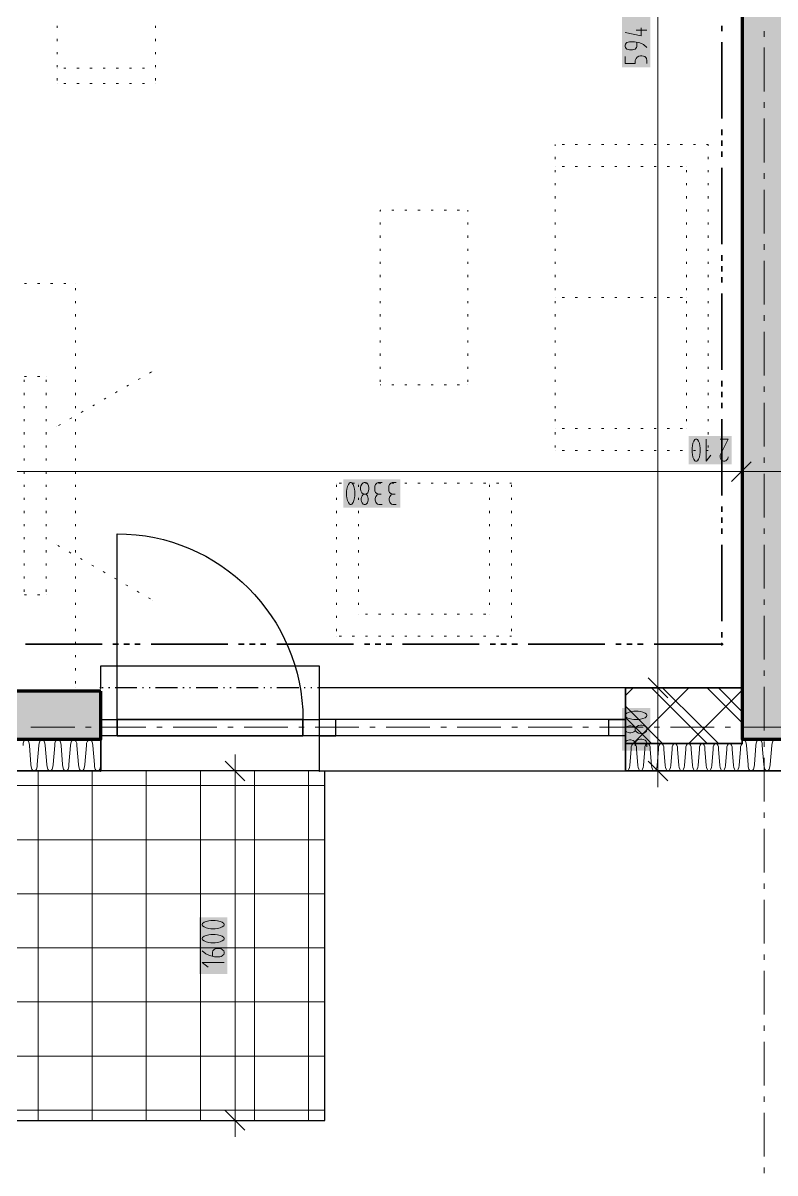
# Model space of a CAD drawing. Header units: millimetres. Extents: x 0 to 594, y 0 to 420.
# Drawn here: x 316.1 to 351.4, y 119.2 to 173.2 of the extents above; entities that cross this region are included whole.
import ezdxf

# ---------------------------------------------------------------- set-up
doc = ezdxf.new("R2010")
doc.units = ezdxf.units.MM
doc.header["$LTSCALE"] = 8
for name, color, linetype in [('PDF_Dvere', 7, 'Continuous'), ('PDF_Koty delkove', 7, 'Continuous'), ('PDF_Nabytek', 7, 'Continuous'), ('PDF_Obecne 0.25', 7, 'Continuous'), ('PDF_Okna', 7, 'Continuous'), ('PDF_Osy hlavni', 7, 'Continuous'), ('PDF_Pozarni useky', 7, 'Continuous'), ('PDF_Srafy', 7, 'Continuous'), ('PDF_Steny obvodove nosne', 7, 'Continuous'), ('PDF_Steny sendvic', 7, 'Continuous'), ('PDF_Zatepleni', 7, 'Continuous')]:
    doc.layers.add(name, color=color, linetype=linetype)

msp = doc.modelspace()

# ---------------------------------------------------------------- linework, layer by layer
at = {"layer": 'PDF_Dvere', "lineweight": 25}
msp.add_lwpolyline([(320.523, 140.483), (320.523, 149.196, -0.414213), (329.235, 140.483)], format="xyb", dxfattribs=at)
for points in [[(320.523, 139.714), (319.754, 139.714), (319.754, 140.483), (320.523, 140.483)], [(320.523, 139.714), (320.523, 140.483)], [(330.004, 139.714), (329.235, 139.714), (329.235, 140.483), (330.004, 140.483)], [(329.235, 139.714), (329.235, 140.483)]]:
    msp.add_lwpolyline(points, close=True, dxfattribs=at)
for points in [[(329.235, 140.483), (320.523, 140.483), (329.235, 140.483)], [(329.235, 139.714), (320.523, 139.714), (329.235, 139.714)]]:
    msp.add_lwpolyline(points, dxfattribs=at)
at = {"layer": 'PDF_Koty delkove', "lineweight": 18}
for points in [[(345.88, 160.974), (345.88, 202.854), (345.88, 204.34), (345.88, 205.878), (345.88, 215.615), (345.88, 217.204), (345.88, 225.711), (345.88, 228.325)], [(345.094, 172.932), (345.094, 172.549), (344.342, 172.714)], [(345.367, 172.823), (344.855, 172.823)], [(345.367, 172.002), (345.196, 172.139), (345.025, 172.221), (344.786, 172.275), (344.546, 172.275), (344.479, 172.261), (344.427, 172.234), (344.394, 172.207), (344.359, 172.166), (344.342, 172.111), (344.342, 172.057), (344.359, 172.002), (344.394, 171.96), (344.427, 171.933), (344.479, 171.905), (344.546, 171.891), (344.684, 171.891), (344.751, 171.905), (344.82, 171.933), (344.871, 172.002), (344.889, 172.057), (344.889, 172.248)], [(344.342, 171.591), (344.342, 171.262), (344.82, 171.262), (344.82, 171.4), (344.855, 171.495), (344.906, 171.55), (344.991, 171.604), (345.059, 171.618), (345.128, 171.618), (345.196, 171.604), (345.264, 171.577), (345.315, 171.536), (345.35, 171.482), (345.367, 171.4), (345.367, 171.262)], [(345.88, 138.074), (345.88, 141.969), (345.88, 151.929), (345.88, 156.487), (345.88, 160.974)], [(347.481, 153.22), (347.481, 153.015), (347.495, 152.913), (347.523, 152.793), (347.564, 152.691), (347.618, 152.622), (347.646, 152.606), (347.7, 152.606), (347.728, 152.622), (347.782, 152.691), (347.823, 152.793), (347.851, 152.913), (347.865, 153.015), (347.865, 153.22), (347.851, 153.322), (347.823, 153.442), (347.782, 153.544), (347.728, 153.613), (347.7, 153.631), (347.646, 153.631)], [(347.646, 153.631), (347.618, 153.613), (347.564, 153.544), (347.523, 153.442), (347.495, 153.322), (347.481, 153.22)], [(348.139, 153.631), (348.139, 152.606), (348.357, 152.878)], [(348.796, 153.631), (349.179, 153.631), (348.823, 152.947), (348.796, 152.878), (348.796, 152.776), (348.823, 152.708), (348.864, 152.657), (348.905, 152.622), (348.96, 152.606), (349.014, 152.606), (349.069, 152.622), (349.11, 152.657), (349.151, 152.708), (349.179, 152.81)], [(349.786, 152.88), (349.786, 152.111), (349.786, 151.343)], [(350.247, 152.573), (349.325, 151.65)], [(416.513, 152.111), (415.268, 152.111), (414.361, 152.111), (388.07, 152.111), (386.583, 152.111), (351.939, 152.111), (349.786, 152.111), (315.141, 152.111), (313.655, 152.111), (287.364, 152.111), (285.212, 152.111)], [(331.587, 151.513), (331.533, 151.581), (331.505, 151.599), (331.451, 151.599), (331.423, 151.581), (331.368, 151.513), (331.327, 151.41), (331.3, 151.29), (331.286, 151.188)], [(332.19, 151.052), (332.217, 151.034), (332.258, 150.983), (332.285, 150.915), (332.299, 150.847), (332.299, 150.778), (332.285, 150.71), (332.258, 150.642), (332.203, 150.59), (332.162, 150.574), (332.108, 150.574), (332.067, 150.59), (332.012, 150.642), (331.984, 150.71), (331.97, 150.778), (331.97, 150.847), (331.984, 150.915), (332.012, 150.983), (332.053, 151.034), (332.08, 151.052), (332.19, 151.052), (332.217, 151.069), (332.272, 151.12), (332.313, 151.205), (332.327, 151.29), (332.327, 151.359), (332.313, 151.444), (332.272, 151.53), (332.217, 151.581), (332.162, 151.599), (332.108, 151.599), (332.053, 151.581), (331.998, 151.53), (331.957, 151.444), (331.943, 151.359)], [(332.956, 151.599), (332.765, 151.599), (332.696, 151.564), (332.641, 151.513), (332.614, 151.428), (332.6, 151.359), (332.6, 151.29), (332.614, 151.205), (332.641, 151.138), (332.696, 151.086), (332.792, 151.052)], [(333.613, 151.599), (333.422, 151.599), (333.354, 151.564), (333.299, 151.513), (333.271, 151.428), (333.257, 151.359), (333.257, 151.29), (333.271, 151.205), (333.299, 151.138), (333.354, 151.086), (333.449, 151.052)], [(331.286, 151.188), (331.286, 150.983), (331.3, 150.881), (331.327, 150.761), (331.368, 150.659), (331.423, 150.59), (331.451, 150.574), (331.505, 150.574), (331.533, 150.59), (331.587, 150.659), (331.628, 150.761), (331.656, 150.881), (331.67, 150.983), (331.67, 151.188), (331.656, 151.29), (331.628, 151.41), (331.587, 151.513)], [(331.943, 151.359), (331.943, 151.29), (331.957, 151.205), (331.998, 151.12), (332.053, 151.069), (332.08, 151.052)], [(332.956, 150.574), (332.792, 150.574), (332.737, 150.59), (332.683, 150.625), (332.655, 150.676), (332.628, 150.778), (332.628, 150.847), (332.655, 150.949), (332.71, 151.018), (332.792, 151.052), (332.901, 151.052)], [(333.613, 150.574), (333.449, 150.574), (333.394, 150.59), (333.34, 150.625), (333.312, 150.676), (333.285, 150.778), (333.285, 150.847), (333.312, 150.949), (333.367, 151.018), (333.449, 151.052), (333.558, 151.052)], [(346.341, 141.508), (345.419, 142.431)], [(346.649, 141.969), (345.88, 141.969), (345.111, 141.969)], [(344.956, 140.871), (344.751, 140.871), (344.65, 140.857), (344.53, 140.83), (344.427, 140.789), (344.359, 140.735), (344.342, 140.707), (344.342, 140.652), (344.359, 140.625), (344.427, 140.57), (344.53, 140.529), (344.65, 140.501), (344.751, 140.487)], [(344.751, 140.487), (344.956, 140.487), (345.059, 140.501), (345.179, 140.529), (345.281, 140.57), (345.35, 140.625), (345.367, 140.652), (345.367, 140.707), (345.35, 140.735), (345.281, 140.789), (345.179, 140.83), (345.059, 140.857), (344.956, 140.871)], [(344.82, 139.967), (344.803, 139.94), (344.751, 139.899), (344.684, 139.872), (344.615, 139.858), (344.546, 139.858), (344.479, 139.872), (344.41, 139.899), (344.359, 139.954), (344.342, 139.995), (344.342, 140.05), (344.359, 140.091), (344.41, 140.146), (344.479, 140.173), (344.546, 140.187), (344.615, 140.187), (344.684, 140.173), (344.751, 140.146), (344.803, 140.105), (344.82, 140.078)], [(345.059, 140.214), (344.974, 140.2), (344.889, 140.16), (344.837, 140.105), (344.82, 140.078), (344.82, 139.967), (344.837, 139.94), (344.889, 139.885), (344.974, 139.844), (345.059, 139.83), (345.128, 139.83), (345.213, 139.844), (345.299, 139.885), (345.35, 139.94), (345.367, 139.995), (345.367, 140.05), (345.35, 140.105), (345.299, 140.16), (345.213, 140.2), (345.128, 140.214)], [(345.128, 140.214), (345.059, 140.214)], [(344.342, 139.201), (344.342, 139.365), (344.359, 139.42), (344.394, 139.475), (344.445, 139.503), (344.546, 139.53), (344.615, 139.53), (344.718, 139.503), (344.786, 139.448), (344.82, 139.365), (344.82, 139.256)], [(345.367, 139.201), (345.367, 139.393), (345.333, 139.461), (345.281, 139.516), (345.196, 139.543), (345.128, 139.557), (345.059, 139.557), (344.974, 139.543), (344.906, 139.516), (344.855, 139.461), (344.82, 139.365)], [(326.052, 138.074), (326.052, 138.843)], [(326.513, 137.613), (325.591, 138.536)], [(346.341, 137.613), (345.419, 138.536)], [(326.821, 138.074), (326.052, 138.074), (325.283, 138.074)], [(326.052, 121.677), (326.052, 138.074)], [(346.649, 138.074), (345.88, 138.074), (345.111, 138.074)], [(345.88, 138.074), (345.88, 137.306)], [(325.128, 130.396), (324.923, 130.396), (324.822, 130.382), (324.702, 130.355), (324.599, 130.314), (324.531, 130.26), (324.514, 130.232), (324.514, 130.178), (324.531, 130.15), (324.599, 130.096), (324.702, 130.055), (324.822, 130.027), (324.923, 130.013), (325.128, 130.013), (325.231, 130.027), (325.351, 130.055), (325.453, 130.096), (325.522, 130.15), (325.539, 130.178)], [(325.539, 130.178), (325.539, 130.232), (325.522, 130.26), (325.453, 130.314), (325.351, 130.355), (325.231, 130.382), (325.128, 130.396)], [(324.992, 129.384), (324.992, 129.575), (325.009, 129.63), (325.043, 129.671), (325.078, 129.698), (325.128, 129.725), (325.197, 129.739), (325.333, 129.739), (325.402, 129.725), (325.453, 129.698), (325.487, 129.671), (325.522, 129.63), (325.539, 129.575), (325.539, 129.521), (325.522, 129.466), (325.487, 129.425), (325.453, 129.397), (325.402, 129.37), (325.333, 129.356), (325.094, 129.356), (324.856, 129.411), (324.684, 129.493), (324.514, 129.63)], [(325.539, 129.082), (324.514, 129.082), (324.787, 128.864)], [(326.513, 121.216), (325.591, 122.138)], [(326.821, 121.677), (326.052, 121.677), (325.283, 121.677)], [(326.052, 121.677), (326.052, 120.908)]]:
    msp.add_lwpolyline(points, dxfattribs=at)
msp.add_lwpolyline([(325.128, 131.053), (324.923, 131.053), (324.822, 131.039), (324.702, 131.012), (324.599, 130.971), (324.531, 130.917), (324.514, 130.889), (324.514, 130.835), (324.531, 130.807), (324.599, 130.753), (324.702, 130.712), (324.822, 130.684), (324.923, 130.67), (325.128, 130.67), (325.231, 130.684), (325.351, 130.712), (325.453, 130.753), (325.522, 130.807), (325.539, 130.835), (325.539, 130.889), (325.522, 130.917), (325.453, 130.971), (325.351, 131.012), (325.231, 131.039)], close=True, dxfattribs=at)
at = {"layer": 'PDF_Koty delkove', "color": 7, "lineweight": 18, "true_color": 0xffffff, "transparency": 33554559}
for points in [[(345.521, 171.081), (345.521, 173.743), (344.189, 171.081), (344.189, 173.743)], [(349.333, 153.784), (347.328, 153.784), (349.333, 152.452), (347.328, 152.452)], [(333.795, 151.753), (331.133, 151.753), (333.795, 150.42), (331.133, 150.42)], [(345.521, 139.02), (345.521, 141.024), (344.189, 139.02), (344.189, 141.024)], [(325.693, 128.545), (325.693, 131.207), (324.361, 128.545), (324.361, 131.207)]]:
    msp.add_solid(points, dxfattribs=at)
at = {"layer": 'PDF_Nabytek', "lineweight": 13}
for points in [[(317.708, 172.922), (317.708, 173.024)], [(322.321, 172.922), (322.321, 173.024)], [(317.708, 172.307), (317.708, 172.409)], [(322.321, 172.307), (322.321, 172.409)], [(317.708, 171.692), (317.708, 171.794)], [(322.321, 171.692), (322.321, 171.794)], [(317.708, 171.077), (317.708, 171.179)], [(317.708, 171.031), (317.708, 171.031)], [(318.125, 171.031), (318.022, 171.031)], [(318.74, 171.031), (318.637, 171.031)], [(319.355, 171.031), (319.252, 171.031)], [(319.97, 171.031), (319.867, 171.031)], [(320.585, 171.031), (320.482, 171.031)], [(321.2, 171.031), (321.097, 171.031)], [(321.815, 171.031), (321.712, 171.031)], [(322.321, 171.077), (322.321, 171.179)], [(322.321, 171.031), (322.321, 171.031)], [(317.708, 170.462), (317.708, 170.564)], [(322.321, 170.462), (322.321, 170.564)], [(317.708, 170.313), (317.708, 170.313)], [(317.708, 170.313), (317.708, 170.313)], [(318.125, 170.313), (318.022, 170.313)], [(318.74, 170.313), (318.637, 170.313)], [(319.355, 170.313), (319.252, 170.313)], [(319.97, 170.313), (319.867, 170.313)], [(320.585, 170.313), (320.482, 170.313)], [(321.2, 170.313), (321.097, 170.313)], [(321.815, 170.313), (321.712, 170.313)], [(322.321, 170.313), (322.321, 170.313)], [(322.321, 170.313), (322.321, 170.313)], [(341.065, 167.387), (341.065, 167.456)], [(341.065, 167.456), (341.065, 167.456)], [(341.065, 167.456), (341.065, 167.456)], [(341.495, 167.456), (341.392, 167.456)], [(342.11, 167.456), (342.007, 167.456)], [(342.725, 167.456), (342.622, 167.456)], [(343.34, 167.456), (343.237, 167.456)], [(343.955, 167.456), (343.852, 167.456)], [(344.57, 167.456), (344.467, 167.456)], [(345.185, 167.456), (345.082, 167.456)], [(345.8, 167.456), (345.697, 167.456)], [(346.415, 167.456), (346.312, 167.456)], [(347.03, 167.456), (346.927, 167.456)], [(347.645, 167.456), (347.542, 167.456)], [(348.24, 167.387), (348.24, 167.456), (348.157, 167.456)], [(348.24, 167.456), (348.24, 167.456)], [(341.065, 166.772), (341.065, 166.874)], [(348.24, 166.772), (348.24, 166.874)], [(341.065, 166.431), (341.065, 166.431)], [(341.065, 166.157), (341.065, 166.259)], [(341.495, 166.431), (341.392, 166.431)], [(342.11, 166.431), (342.007, 166.431)], [(342.725, 166.431), (342.622, 166.431)], [(343.34, 166.431), (343.237, 166.431)], [(343.955, 166.431), (343.852, 166.431)], [(344.57, 166.431), (344.467, 166.431)], [(345.185, 166.431), (345.082, 166.431)], [(345.8, 166.431), (345.697, 166.431)], [(346.415, 166.431), (346.312, 166.431)], [(347.03, 166.431), (346.927, 166.431)], [(347.215, 166.431), (347.215, 166.431)], [(347.215, 166.431), (347.215, 166.431)], [(347.215, 166.157), (347.215, 166.259)], [(348.24, 166.157), (348.24, 166.259)], [(341.065, 165.542), (341.065, 165.644)], [(347.215, 165.542), (347.215, 165.644)], [(348.24, 165.542), (348.24, 165.644)], [(341.065, 164.927), (341.065, 165.029)], [(347.215, 164.927), (347.215, 165.029)], [(348.24, 164.927), (348.24, 165.029)], [(332.885, 164.381), (332.865, 164.381), (332.865, 164.312)], [(332.865, 164.381), (332.865, 164.381)], [(332.865, 164.381), (332.865, 164.381)], [(333.5, 164.381), (333.397, 164.381)], [(334.115, 164.381), (334.012, 164.381)], [(334.73, 164.381), (334.627, 164.381)], [(335.345, 164.381), (335.242, 164.381)], [(335.96, 164.381), (335.857, 164.381)], [(336.575, 164.381), (336.472, 164.381)], [(336.965, 164.381), (336.965, 164.381)], [(336.965, 164.312), (336.965, 164.381)], [(336.965, 164.381), (336.965, 164.381)], [(341.065, 164.312), (341.065, 164.414)], [(347.215, 164.312), (347.215, 164.414)], [(348.24, 164.312), (348.24, 164.414)], [(332.865, 163.697), (332.865, 163.799)], [(336.965, 163.697), (336.965, 163.799)], [(341.065, 163.697), (341.065, 163.799)], [(347.215, 163.697), (347.215, 163.799)], [(348.24, 163.697), (348.24, 163.799)], [(332.865, 163.082), (332.865, 163.184)], [(336.965, 163.082), (336.965, 163.184)], [(341.065, 163.082), (341.065, 163.184)], [(347.215, 163.082), (347.215, 163.184)], [(348.24, 163.082), (348.24, 163.184)], [(332.865, 162.467), (332.865, 162.569)], [(336.965, 162.467), (336.965, 162.569)], [(341.065, 162.467), (341.065, 162.569)], [(347.215, 162.467), (347.215, 162.569)], [(348.24, 162.467), (348.24, 162.569)], [(332.865, 161.852), (332.865, 161.954)], [(336.965, 161.852), (336.965, 161.954)], [(341.065, 161.852), (341.065, 161.954)], [(347.215, 161.852), (347.215, 161.954)], [(348.24, 161.852), (348.24, 161.954)], [(332.865, 161.237), (332.865, 161.339)], [(336.965, 161.237), (336.965, 161.339)], [(341.065, 161.237), (341.065, 161.339)], [(347.215, 161.237), (347.215, 161.339)], [(348.24, 161.237), (348.24, 161.339)], [(316.28, 160.932), (316.177, 160.932)], [(316.895, 160.932), (316.792, 160.932)], [(317.51, 160.932), (317.407, 160.932)], [(318.125, 160.932), (318.022, 160.932)], [(318.567, 160.932), (318.567, 160.932)], [(318.567, 160.932), (318.567, 160.932)], [(318.567, 160.622), (318.567, 160.724)], [(332.865, 160.622), (332.865, 160.724)], [(336.965, 160.622), (336.965, 160.724)], [(341.065, 160.622), (341.065, 160.724)], [(341.065, 160.281), (341.065, 160.281)], [(341.495, 160.281), (341.392, 160.281)], [(342.11, 160.281), (342.007, 160.281)], [(342.725, 160.281), (342.622, 160.281)], [(343.34, 160.281), (343.237, 160.281)], [(343.955, 160.281), (343.852, 160.281)], [(344.57, 160.281), (344.467, 160.281)], [(345.185, 160.281), (345.082, 160.281)], [(345.8, 160.281), (345.697, 160.281)], [(346.415, 160.281), (346.312, 160.281)], [(347.03, 160.281), (346.927, 160.281)], [(347.215, 160.622), (347.215, 160.724)], [(347.215, 160.281), (347.215, 160.281)], [(348.24, 160.622), (348.24, 160.724)], [(318.567, 160.007), (318.567, 160.109)], [(332.865, 160.007), (332.865, 160.109)], [(336.965, 160.007), (336.965, 160.109)], [(341.065, 160.007), (341.065, 160.109)], [(347.215, 160.007), (347.215, 160.109)], [(348.24, 160.007), (348.24, 160.109)], [(318.567, 159.392), (318.567, 159.494)], [(332.865, 159.392), (332.865, 159.494)], [(336.965, 159.392), (336.965, 159.494)], [(341.065, 159.392), (341.065, 159.494)], [(347.215, 159.392), (347.215, 159.494)], [(348.24, 159.392), (348.24, 159.494)], [(318.567, 158.777), (318.567, 158.879)], [(332.865, 158.777), (332.865, 158.879)], [(336.965, 158.777), (336.965, 158.879)], [(341.065, 158.777), (341.065, 158.879)], [(347.215, 158.777), (347.215, 158.879)], [(348.24, 158.777), (348.24, 158.879)], [(318.567, 158.162), (318.567, 158.264)], [(332.865, 158.162), (332.865, 158.264)], [(336.965, 158.162), (336.965, 158.264)], [(341.065, 158.162), (341.065, 158.264)], [(347.215, 158.162), (347.215, 158.264)], [(348.24, 158.162), (348.24, 158.264)], [(318.567, 157.547), (318.567, 157.649)], [(332.865, 157.547), (332.865, 157.649)], [(336.965, 157.547), (336.965, 157.649)], [(341.065, 157.547), (341.065, 157.649)], [(347.215, 157.547), (347.215, 157.649)], [(348.24, 157.547), (348.24, 157.649)], [(318.567, 156.932), (318.567, 157.034)], [(332.865, 156.932), (332.865, 157.034)], [(336.965, 156.932), (336.965, 157.034)], [(341.065, 156.932), (341.065, 157.034)], [(347.215, 156.932), (347.215, 157.034)], [(348.24, 156.932), (348.24, 157.034)], [(316.166, 156.576), (316.166, 156.576)], [(316.166, 156.576), (316.166, 156.576)], [(316.28, 156.576), (316.177, 156.576)], [(316.895, 156.576), (316.792, 156.576)], [(317.191, 156.576), (317.191, 156.576)], [(317.191, 156.576), (317.191, 156.576)], [(321.509, 156.427), (321.598, 156.478)], [(322.042, 156.734), (322.13, 156.786)], [(322.203, 156.828), (322.203, 156.828)], [(316.166, 156.317), (316.166, 156.419)], [(317.191, 156.317), (317.191, 156.419)], [(318.567, 156.317), (318.567, 156.419)], [(320.976, 156.119), (321.065, 156.171)], [(332.865, 156.317), (332.865, 156.419)], [(332.865, 156.181), (332.865, 156.181)], [(332.885, 156.181), (332.865, 156.181)], [(332.865, 156.181), (332.865, 156.181)], [(333.5, 156.181), (333.397, 156.181)], [(334.115, 156.181), (334.012, 156.181)], [(334.73, 156.181), (334.627, 156.181)], [(335.345, 156.181), (335.242, 156.181)], [(335.96, 156.181), (335.857, 156.181)], [(336.575, 156.181), (336.472, 156.181)], [(336.965, 156.317), (336.965, 156.419)], [(336.965, 156.181), (336.965, 156.181)], [(336.965, 156.181), (336.965, 156.181)], [(341.065, 156.317), (341.065, 156.419)], [(347.215, 156.317), (347.215, 156.419)], [(348.24, 156.317), (348.24, 156.419)], [(316.166, 155.702), (316.166, 155.804)], [(317.191, 155.702), (317.191, 155.804)], [(318.567, 155.702), (318.567, 155.804)], [(319.911, 155.504), (320, 155.556)], [(320.444, 155.812), (320.533, 155.863)], [(341.065, 155.702), (341.065, 155.804)], [(347.215, 155.702), (347.215, 155.804)], [(348.24, 155.702), (348.24, 155.804)], [(316.166, 155.087), (316.166, 155.189)], [(317.191, 155.087), (317.191, 155.189)], [(318.567, 155.087), (318.567, 155.189)], [(318.846, 154.889), (318.935, 154.941)], [(319.379, 155.197), (319.467, 155.248)], [(341.065, 155.087), (341.065, 155.189)], [(347.215, 155.087), (347.215, 155.189)], [(348.24, 155.087), (348.24, 155.189)], [(316.166, 154.472), (316.166, 154.574)], [(317.191, 154.472), (317.191, 154.574)], [(317.781, 154.274), (317.87, 154.326)], [(318.313, 154.582), (318.402, 154.633)], [(318.567, 154.472), (318.567, 154.574)], [(341.065, 154.472), (341.065, 154.574)], [(347.215, 154.472), (347.215, 154.574)], [(348.24, 154.472), (348.24, 154.574)], [(316.166, 153.857), (316.166, 153.959)], [(317.191, 153.857), (317.191, 153.959)], [(317.679, 154.216), (317.679, 154.216)], [(318.567, 153.857), (318.567, 153.959)], [(341.065, 154.131), (341.065, 154.131)], [(341.065, 153.857), (341.065, 153.959)], [(341.495, 154.131), (341.392, 154.131)], [(342.11, 154.131), (342.007, 154.131)], [(342.725, 154.131), (342.622, 154.131)], [(343.34, 154.131), (343.237, 154.131)], [(343.955, 154.131), (343.852, 154.131)], [(344.57, 154.131), (344.467, 154.131)], [(345.185, 154.131), (345.082, 154.131)], [(345.8, 154.131), (345.697, 154.131)], [(346.415, 154.131), (346.312, 154.131)], [(347.03, 154.131), (346.927, 154.131)], [(347.215, 154.131), (347.215, 154.131)], [(347.215, 154.131), (347.215, 154.131)], [(348.24, 153.857), (348.24, 153.959)], [(316.166, 153.242), (316.166, 153.344)], [(317.191, 153.242), (317.191, 153.344)], [(318.567, 153.242), (318.567, 153.344)], [(341.065, 153.242), (341.065, 153.344)], [(348.24, 153.242), (348.24, 153.344)], [(316.166, 152.627), (316.166, 152.729)], [(317.191, 152.627), (317.191, 152.729)], [(318.567, 152.627), (318.567, 152.729)], [(341.065, 153.106), (341.065, 153.106)], [(341.065, 153.106), (341.065, 153.106)], [(341.495, 153.106), (341.392, 153.106)], [(342.11, 153.106), (342.007, 153.106)], [(342.725, 153.106), (342.622, 153.106)], [(343.34, 153.106), (343.237, 153.106)], [(343.955, 153.106), (343.852, 153.106)], [(344.57, 153.106), (344.467, 153.106)], [(345.185, 153.106), (345.082, 153.106)], [(345.8, 153.106), (345.697, 153.106)], [(346.415, 153.106), (346.312, 153.106)], [(347.03, 153.106), (346.927, 153.106)], [(347.645, 153.106), (347.542, 153.106)], [(348.24, 153.106), (348.157, 153.106)], [(348.24, 153.106), (348.24, 153.106)], [(348.24, 153.106), (348.24, 153.106)], [(316.166, 152.012), (316.166, 152.114)], [(317.191, 152.012), (317.191, 152.114)], [(318.567, 152.012), (318.567, 152.114)], [(316.166, 151.397), (316.166, 151.499)], [(317.191, 151.397), (317.191, 151.499)], [(318.567, 151.397), (318.567, 151.499)], [(330.815, 151.568), (330.815, 151.568)], [(330.815, 151.568), (330.815, 151.568)], [(330.815, 151.397), (330.815, 151.499)], [(331.04, 151.568), (330.937, 151.568)], [(331.655, 151.568), (331.552, 151.568)], [(331.84, 151.568), (331.84, 151.568)], [(331.84, 151.397), (331.84, 151.499)], [(332.27, 151.568), (332.167, 151.568)], [(332.885, 151.568), (332.782, 151.568)], [(333.5, 151.568), (333.397, 151.568)], [(334.115, 151.568), (334.012, 151.568)], [(334.73, 151.568), (334.627, 151.568)], [(335.345, 151.568), (335.242, 151.568)], [(335.96, 151.568), (335.857, 151.568)], [(336.575, 151.568), (336.472, 151.568)], [(337.19, 151.568), (337.087, 151.568)], [(337.805, 151.568), (337.702, 151.568)], [(337.99, 151.568), (337.99, 151.568)], [(337.99, 151.397), (337.99, 151.499)], [(338.42, 151.568), (338.317, 151.568)], [(339.015, 151.568), (338.932, 151.568)], [(339.015, 151.568), (339.015, 151.568)], [(339.015, 151.568), (339.015, 151.568)], [(339.015, 151.397), (339.015, 151.499)], [(316.166, 150.782), (316.166, 150.884)], [(317.191, 150.782), (317.191, 150.884)], [(318.567, 150.782), (318.567, 150.884)], [(330.815, 150.782), (330.815, 150.884)], [(331.84, 150.782), (331.84, 150.884)], [(337.99, 150.782), (337.99, 150.884)], [(339.015, 150.782), (339.015, 150.884)], [(316.166, 150.167), (316.166, 150.269)], [(317.191, 150.167), (317.191, 150.269)], [(318.567, 150.167), (318.567, 150.269)], [(330.815, 150.167), (330.815, 150.269)], [(331.84, 150.167), (331.84, 150.269)], [(337.99, 150.167), (337.99, 150.269)], [(339.015, 150.167), (339.015, 150.269)], [(316.166, 149.552), (316.166, 149.654)], [(317.191, 149.552), (317.191, 149.654)], [(318.567, 149.552), (318.567, 149.654)], [(330.815, 149.552), (330.815, 149.654)], [(331.84, 149.552), (331.84, 149.654)], [(337.99, 149.552), (337.99, 149.654)], [(339.015, 149.552), (339.015, 149.654)], [(316.166, 148.937), (316.166, 149.039)], [(317.191, 148.937), (317.191, 149.039)], [(318.567, 148.937), (318.567, 149.039)], [(330.815, 148.937), (330.815, 149.039)], [(331.84, 148.937), (331.84, 149.039)], [(337.99, 148.937), (337.99, 149.039)], [(339.015, 148.937), (339.015, 149.039)], [(316.166, 148.322), (316.166, 148.424)], [(317.191, 148.322), (317.191, 148.424)], [(317.679, 148.686), (317.679, 148.686)], [(317.827, 148.6), (317.739, 148.651)], [(318.36, 148.293), (318.271, 148.344)], [(318.567, 148.322), (318.567, 148.424)], [(330.815, 148.322), (330.815, 148.424)], [(331.84, 148.322), (331.84, 148.424)], [(337.99, 148.322), (337.99, 148.424)], [(339.015, 148.322), (339.015, 148.424)], [(316.166, 147.707), (316.166, 147.809)], [(317.191, 147.707), (317.191, 147.809)], [(318.567, 147.707), (318.567, 147.809)], [(318.893, 147.985), (318.804, 148.036)], [(330.815, 147.707), (330.815, 147.809)], [(331.84, 147.707), (331.84, 147.809)], [(337.99, 147.707), (337.99, 147.809)], [(339.015, 147.707), (339.015, 147.809)], [(319.425, 147.678), (319.336, 147.729)], [(319.958, 147.37), (319.869, 147.421)], [(316.166, 147.092), (316.166, 147.194)], [(317.191, 147.092), (317.191, 147.194)], [(318.567, 147.092), (318.567, 147.194)], [(320.49, 147.063), (320.402, 147.114)], [(321.023, 146.755), (320.934, 146.806)], [(330.815, 147.092), (330.815, 147.194)], [(331.84, 147.092), (331.84, 147.194)], [(337.99, 147.092), (337.99, 147.194)], [(339.015, 147.092), (339.015, 147.194)], [(316.166, 146.477), (316.166, 146.579)], [(316.166, 146.326), (316.166, 146.326)], [(316.166, 146.326), (316.166, 146.326)], [(316.28, 146.326), (316.177, 146.326)], [(316.895, 146.326), (316.792, 146.326)], [(317.191, 146.477), (317.191, 146.579)], [(317.191, 146.326), (317.191, 146.326)], [(317.191, 146.326), (317.191, 146.326)], [(318.567, 146.477), (318.567, 146.579)], [(321.556, 146.448), (321.467, 146.499)], [(322.088, 146.14), (321.999, 146.191)], [(330.815, 146.477), (330.815, 146.579)], [(331.84, 146.477), (331.84, 146.579)], [(337.99, 146.477), (337.99, 146.579)], [(339.015, 146.477), (339.015, 146.579)], [(318.567, 145.862), (318.567, 145.964)], [(322.203, 146.074), (322.203, 146.074)], [(330.815, 145.862), (330.815, 145.964)], [(331.84, 145.862), (331.84, 145.964)], [(337.99, 145.862), (337.99, 145.964)], [(339.015, 145.862), (339.015, 145.964)], [(318.567, 145.247), (318.567, 145.349)], [(330.815, 145.247), (330.815, 145.349)], [(331.84, 145.419), (331.84, 145.419)], [(331.84, 145.419), (331.84, 145.419)], [(332.27, 145.419), (332.167, 145.419)], [(332.885, 145.419), (332.782, 145.419)], [(333.5, 145.419), (333.397, 145.419)], [(334.115, 145.419), (334.012, 145.419)], [(334.73, 145.419), (334.627, 145.419)], [(335.345, 145.419), (335.242, 145.419)], [(335.96, 145.419), (335.857, 145.419)], [(336.575, 145.419), (336.472, 145.419)], [(337.19, 145.419), (337.087, 145.419)], [(337.805, 145.419), (337.702, 145.419)], [(337.99, 145.419), (337.99, 145.419)], [(337.99, 145.419), (337.99, 145.419)], [(339.015, 145.247), (339.015, 145.349)], [(318.567, 144.632), (318.567, 144.734)], [(330.815, 144.632), (330.815, 144.734)], [(339.015, 144.632), (339.015, 144.734)], [(318.567, 144.017), (318.567, 144.12)], [(330.815, 144.394), (330.815, 144.394)], [(330.815, 144.394), (330.815, 144.394)], [(331.04, 144.394), (330.937, 144.394)], [(331.655, 144.394), (331.552, 144.394)], [(332.27, 144.394), (332.167, 144.394)], [(332.885, 144.394), (332.782, 144.394)], [(333.5, 144.394), (333.397, 144.394)], [(334.115, 144.394), (334.012, 144.394)], [(334.73, 144.394), (334.627, 144.394)], [(335.345, 144.394), (335.242, 144.394)], [(335.96, 144.394), (335.857, 144.394)], [(336.575, 144.394), (336.472, 144.394)], [(337.19, 144.394), (337.087, 144.394)], [(337.805, 144.394), (337.702, 144.394)], [(338.42, 144.394), (338.317, 144.394)], [(339.015, 144.394), (338.932, 144.394)], [(339.015, 144.394), (339.015, 144.394)], [(339.015, 144.394), (339.015, 144.394)], [(318.567, 143.402), (318.567, 143.505)], [(318.567, 142.787), (318.567, 142.89)], [(318.567, 142.172), (318.567, 142.275)], [(318.567, 141.969), (318.567, 141.969)]]:
    msp.add_lwpolyline(points, dxfattribs=at)
at = {"layer": 'PDF_Obecne 0.25', "lineweight": 25}
for points in [[(319.754, 141.969), (319.754, 142.994), (330.004, 142.994), (330.004, 141.969)], [(298.486, 121.677), (330.26, 121.677), (330.26, 138.077)], [(330.004, 138.074), (319.754, 138.074)]]:
    msp.add_lwpolyline(points, dxfattribs=at)
at = {"layer": 'PDF_Okna', "lineweight": 25}
for points in [[(330.004, 141.969), (330.004, 138.074)], [(344.354, 141.969), (330.004, 141.969)], [(344.354, 140.483), (330.004, 140.483)], [(344.354, 139.714), (330.004, 139.714)], [(330.004, 138.074), (344.354, 138.074)]]:
    msp.add_lwpolyline(points, dxfattribs=at)
for points in [[(330.004, 139.714), (330.773, 139.714), (330.773, 140.483), (330.004, 140.483)], [(344.354, 139.714), (343.585, 139.714), (343.585, 140.483), (344.354, 140.483)]]:
    msp.add_lwpolyline(points, close=True, dxfattribs=at)
at = {"layer": 'PDF_Osy hlavni', "lineweight": 18}
for points in [[(350.862, 172.512), (350.862, 172.768)], [(350.862, 169.949), (350.862, 171.999)], [(350.862, 169.181), (350.862, 169.437)], [(350.862, 166.618), (350.862, 168.668)], [(350.862, 165.849), (350.862, 166.106)], [(350.862, 163.287), (350.862, 165.337)], [(350.862, 162.518), (350.862, 162.774)], [(350.862, 159.956), (350.862, 162.006)], [(350.862, 159.187), (350.862, 159.443)], [(350.862, 156.624), (350.862, 158.674)], [(350.862, 155.856), (350.862, 156.112)], [(350.862, 153.293), (350.862, 155.343)], [(350.862, 152.524), (350.862, 152.781)], [(350.862, 149.962), (350.862, 152.012)], [(350.862, 149.193), (350.862, 149.449)], [(350.862, 146.631), (350.862, 148.681)], [(350.862, 145.862), (350.862, 146.118)], [(350.862, 143.3), (350.862, 145.349)], [(350.862, 142.531), (350.862, 142.787)], [(350.862, 139.968), (350.862, 142.018)], [(318.535, 140.124), (316.485, 140.124)], [(319.304, 140.124), (319.047, 140.124)], [(321.866, 140.124), (319.816, 140.124)], [(322.635, 140.124), (322.379, 140.124)], [(325.197, 140.124), (323.147, 140.124)], [(325.966, 140.124), (325.71, 140.124)], [(328.529, 140.124), (326.479, 140.124)], [(329.297, 140.124), (329.041, 140.124)], [(331.86, 140.124), (329.81, 140.124)], [(332.628, 140.124), (332.372, 140.124)], [(335.191, 140.124), (333.141, 140.124)], [(335.96, 140.124), (335.703, 140.124)], [(338.522, 140.124), (336.472, 140.124)], [(339.291, 140.124), (339.035, 140.124)], [(341.853, 140.124), (339.803, 140.124)], [(342.622, 140.124), (342.366, 140.124)], [(345.185, 140.124), (343.135, 140.124)], [(345.953, 140.124), (345.697, 140.124)], [(348.516, 140.124), (346.466, 140.124)], [(349.285, 140.124), (349.028, 140.124)], [(351.847, 140.124), (349.797, 140.124)], [(350.862, 139.2), (350.862, 139.456)], [(350.862, 136.637), (350.862, 138.687)], [(350.862, 135.868), (350.862, 136.125)], [(350.862, 133.306), (350.862, 135.356)], [(350.862, 132.537), (350.862, 132.793)], [(350.862, 129.975), (350.862, 132.025)], [(350.862, 129.206), (350.862, 129.462)], [(350.862, 126.643), (350.862, 128.693)], [(350.862, 125.875), (350.862, 126.131)], [(350.862, 123.312), (350.862, 125.362)], [(350.862, 122.543), (350.862, 122.8)], [(350.862, 119.981), (350.862, 122.031)], [(350.862, 119.212), (350.862, 119.468)]]:
    msp.add_lwpolyline(points, dxfattribs=at)
at = {"layer": 'PDF_Pozarni useky', "lineweight": 35}
for points in [[(348.879, 172.768), (348.879, 173.024)], [(348.879, 168.668), (348.879, 172.255)], [(348.879, 167.899), (348.879, 168.156)], [(348.879, 167.387), (348.879, 167.643)], [(348.879, 166.874), (348.879, 167.131)], [(348.879, 162.774), (348.879, 166.362)], [(348.879, 162.006), (348.879, 162.262)], [(348.879, 161.493), (348.879, 161.749)], [(348.879, 160.981), (348.879, 161.237)], [(348.879, 156.881), (348.879, 160.468)], [(348.879, 156.112), (348.879, 156.368)], [(348.879, 155.599), (348.879, 155.856)], [(348.879, 155.087), (348.879, 155.343)], [(348.879, 150.987), (348.879, 154.574)], [(348.879, 150.218), (348.879, 150.474)], [(348.879, 149.706), (348.879, 149.962)], [(348.879, 149.193), (348.879, 149.449)], [(348.879, 145.093), (348.879, 148.681)], [(348.879, 144.325), (348.879, 144.581)], [(348.879, 144.068), (348.879, 144.019), (345.697, 144.019)], [(319.816, 144.019), (316.229, 144.019)], [(320.585, 144.019), (320.329, 144.019)], [(321.098, 144.019), (320.841, 144.019)], [(321.61, 144.019), (321.354, 144.019)], [(325.71, 144.019), (322.123, 144.019)], [(326.479, 144.019), (326.223, 144.019)], [(326.991, 144.019), (326.735, 144.019)], [(327.504, 144.019), (327.248, 144.019)], [(331.604, 144.019), (328.016, 144.019)], [(332.372, 144.019), (332.116, 144.019)], [(332.885, 144.019), (332.629, 144.019)], [(333.397, 144.019), (333.141, 144.019)], [(337.497, 144.019), (333.91, 144.019)], [(338.266, 144.019), (338.01, 144.019)], [(338.779, 144.019), (338.522, 144.019)], [(339.291, 144.019), (339.035, 144.019)], [(343.391, 144.019), (339.804, 144.019)], [(344.16, 144.019), (343.904, 144.019)], [(344.672, 144.019), (344.416, 144.019)], [(345.185, 144.019), (344.929, 144.019)]]:
    msp.add_lwpolyline(points, dxfattribs=at)
at = {"layer": 'PDF_Pozarni useky', "lineweight": 35, "transparency": 33554559}
for points in [[(348.969, 144.019), (348.879, 143.93), (348.879, 144.109), (348.789, 144.019)], [(348.879, 143.93), (348.789, 144.019), (348.969, 144.019), (348.879, 144.109)]]:
    msp.add_solid(points, dxfattribs=at)
at = {"layer": 'PDF_Srafy', "lineweight": 9}
for points in [[(316.82, 138.075), (316.82, 134.846), (316.82, 129.773), (316.82, 124.699), (316.82, 121.675)], [(319.357, 138.075), (319.357, 137.383), (319.357, 132.309), (319.357, 127.236), (319.357, 122.162), (319.357, 121.675)], [(321.893, 138.075), (321.893, 134.846), (321.893, 129.773), (321.893, 124.699), (321.893, 121.675)], [(324.43, 138.075), (324.43, 137.383), (324.43, 132.309), (324.43, 127.236), (324.43, 122.162), (324.43, 121.675)], [(326.967, 138.075), (326.967, 134.846), (326.967, 129.773), (326.967, 124.699), (326.967, 121.675)], [(329.504, 138.075), (329.504, 137.383), (329.504, 132.309), (329.504, 127.236), (329.504, 122.162), (329.504, 121.675)], [(329.504, 137.383), (324.43, 137.383), (319.357, 137.383), (314.283, 137.383), (309.21, 137.383), (304.136, 137.383), (299.063, 137.383), (298.485, 137.383)], [(330.26, 137.383), (329.504, 137.383)], [(330.26, 134.846), (326.967, 134.846), (321.893, 134.846), (316.82, 134.846), (311.747, 134.846), (306.673, 134.846), (301.6, 134.846), (298.485, 134.846)], [(330.26, 132.309), (329.504, 132.309), (324.43, 132.309), (319.357, 132.309), (314.283, 132.309), (309.21, 132.309), (304.136, 132.309), (299.063, 132.309), (298.485, 132.309)], [(330.26, 129.773), (326.967, 129.773), (321.893, 129.773), (316.82, 129.773), (311.747, 129.773), (306.673, 129.773), (301.6, 129.773), (298.485, 129.773)], [(330.26, 127.236), (329.504, 127.236), (324.43, 127.236), (319.357, 127.236), (314.283, 127.236), (309.21, 127.236), (304.136, 127.236), (299.063, 127.236)], [(330.26, 124.699), (326.967, 124.699), (321.893, 124.699), (316.82, 124.699), (311.747, 124.699), (306.673, 124.699), (301.6, 124.699), (298.485, 124.699)], [(330.26, 122.162), (329.504, 122.162), (324.43, 122.162), (319.357, 122.162), (314.283, 122.162), (309.21, 122.162), (304.136, 122.162), (299.063, 122.162)]]:
    msp.add_lwpolyline(points, dxfattribs=at)
at = {"layer": 'PDF_Steny obvodove nosne', "lineweight": 70}
for points in [[(351.887, 139.561), (351.887, 141.969), (351.887, 215.615), (351.887, 225.711), (351.887, 228.171), (349.837, 228.171), (349.837, 225.711), (349.837, 217.204), (349.837, 215.615), (349.837, 141.969), (349.837, 139.561)], [(319.754, 141.816), (315.141, 141.816), (313.655, 141.816), (313.655, 141.816), (313.655, 139.561), (319.754, 139.561)]]:
    msp.add_lwpolyline(points, close=True, dxfattribs=at)
at = {"layer": 'PDF_Steny obvodove nosne', "color": 9, "lineweight": 9, "true_color": 0xc0c0c0, "transparency": 33554559}
for points in [[(351.887, 139.561), (351.887, 228.171), (349.837, 139.561), (349.837, 228.171)], [(319.754, 141.816), (313.655, 141.816), (319.754, 139.561), (313.655, 139.561)]]:
    msp.add_solid(points, dxfattribs=at)
at = {"layer": 'PDF_Steny sendvic', "lineweight": 25}
for points in [[(319.867, 141.969), (319.816, 141.969)], [(320.175, 141.969), (320.124, 141.969)], [(321.456, 141.969), (320.431, 141.969)], [(321.764, 141.969), (321.712, 141.969)], [(322.071, 141.969), (322.02, 141.969)], [(323.352, 141.969), (322.327, 141.969)], [(323.66, 141.969), (323.609, 141.969)], [(323.967, 141.969), (323.916, 141.969)], [(325.249, 141.969), (324.224, 141.969)], [(325.556, 141.969), (325.505, 141.969)], [(325.864, 141.969), (325.812, 141.969)], [(327.145, 141.969), (326.12, 141.969)], [(327.452, 141.969), (327.401, 141.969)], [(327.76, 141.969), (327.708, 141.969)], [(329.041, 141.969), (328.016, 141.969)], [(329.348, 141.969), (329.297, 141.969)], [(329.656, 141.969), (329.605, 141.969)], [(330.004, 141.969), (329.912, 141.969)], [(319.867, 138.074), (319.816, 138.074)], [(320.175, 138.074), (320.124, 138.074)], [(321.456, 138.074), (320.431, 138.074)], [(321.764, 138.074), (321.712, 138.074)], [(322.071, 138.074), (322.02, 138.074)], [(323.352, 138.074), (322.327, 138.074)], [(323.66, 138.074), (323.609, 138.074)], [(323.967, 138.074), (323.916, 138.074)], [(325.249, 138.074), (324.224, 138.074)], [(325.556, 138.074), (325.505, 138.074)], [(325.864, 138.074), (325.812, 138.074)], [(327.145, 138.074), (326.12, 138.074)], [(327.452, 138.074), (327.401, 138.074)], [(327.76, 138.074), (327.708, 138.074)], [(329.041, 138.074), (328.016, 138.074)], [(329.348, 138.074), (329.297, 138.074)], [(329.656, 138.074), (329.605, 138.074)], [(330.004, 138.074), (329.912, 138.074)]]:
    msp.add_lwpolyline(points, dxfattribs=at)
at = {"layer": 'PDF_Steny sendvic', "lineweight": 9}
for points in [[(344.354, 141.611), (344.712, 141.969)], [(344.712, 139.356), (345.276, 139.919), (347.326, 141.969)], [(348.192, 139.356), (347.89, 139.658), (347.629, 139.919), (345.579, 141.969)], [(348.715, 139.356), (348.151, 139.919), (347.89, 140.181), (346.101, 141.969)], [(349.837, 140.324), (348.192, 141.969)], [(349.837, 140.847), (348.715, 141.969)], [(347.326, 139.356), (347.89, 139.919), (349.837, 141.867)], [(346.101, 139.356), (345.538, 139.919), (345.276, 140.181), (344.354, 141.103)], [(345.579, 139.356), (345.276, 139.658), (345.015, 139.919), (344.354, 140.581)], [(344.737, 139.356), (344.702, 139.337), (344.66, 139.282), (344.632, 139.198), (344.622, 139.099)], [(344.88, 139.099), (344.87, 139.198), (344.842, 139.282), (344.8, 139.337), (344.764, 139.356)], [(345.378, 139.356), (345.342, 139.337), (345.3, 139.282), (345.273, 139.198), (345.263, 139.099)], [(345.52, 139.099), (345.51, 139.198), (345.483, 139.282), (345.441, 139.337), (345.405, 139.356)], [(346.019, 139.356), (345.983, 139.337), (345.941, 139.282), (345.913, 139.198), (345.903, 139.099)], [(346.161, 139.099), (346.151, 139.198), (346.123, 139.282), (346.081, 139.337), (346.046, 139.356)], [(346.623, 139.337), (346.582, 139.282), (346.554, 139.198), (346.544, 139.099)], [(346.659, 139.356), (346.623, 139.337)], [(346.801, 139.099), (346.792, 139.198), (346.764, 139.282), (346.722, 139.337), (346.686, 139.356)], [(347.3, 139.356), (347.264, 139.337), (347.222, 139.282), (347.194, 139.198), (347.185, 139.099)], [(347.442, 139.099), (347.432, 139.198), (347.404, 139.282), (347.363, 139.337), (347.327, 139.356)], [(347.94, 139.356), (347.905, 139.337), (347.863, 139.282), (347.835, 139.198), (347.825, 139.099)], [(348.083, 139.099), (348.073, 139.198), (348.045, 139.282), (348.003, 139.337), (347.967, 139.356)], [(348.581, 139.356), (348.545, 139.337), (348.504, 139.282), (348.476, 139.198), (348.466, 139.099)], [(348.723, 139.099), (348.714, 139.198), (348.686, 139.282), (348.644, 139.337), (348.608, 139.356)], [(349.222, 139.356), (349.186, 139.337), (349.144, 139.282), (349.116, 139.198), (349.106, 139.099)], [(349.364, 139.099), (349.354, 139.198), (349.326, 139.282), (349.284, 139.337), (349.249, 139.356)], [(349.837, 139.343), (349.827, 139.337), (349.785, 139.282), (349.757, 139.198), (349.747, 139.099), (349.684, 138.331)], [(344.622, 139.099), (344.559, 138.331)], [(344.622, 139.099), (344.622, 139.099)], [(344.943, 138.331), (344.88, 139.099)], [(345.263, 139.099), (345.199, 138.331)], [(345.263, 139.099), (345.263, 139.099)], [(345.584, 138.331), (345.52, 139.099)], [(345.903, 139.099), (345.84, 138.331)], [(345.903, 139.099), (345.903, 139.099)], [(346.224, 138.331), (346.161, 139.099)], [(346.544, 139.099), (346.481, 138.331)], [(346.544, 139.099), (346.544, 139.099)], [(346.865, 138.331), (346.801, 139.099)], [(347.185, 139.099), (347.121, 138.331)], [(347.185, 139.099), (347.185, 139.099)], [(347.506, 138.331), (347.442, 139.099)], [(347.825, 139.099), (347.762, 138.331)], [(347.825, 139.099), (347.825, 139.099)], [(348.146, 138.331), (348.083, 139.099)], [(348.466, 139.099), (348.402, 138.331)], [(348.466, 139.099), (348.466, 139.099)], [(348.723, 139.099), (348.787, 138.331), (348.797, 138.233), (348.824, 138.15), (348.866, 138.094), (348.915, 138.074)], [(349.106, 139.099), (349.043, 138.331)], [(349.106, 139.099), (349.106, 139.099)], [(349.427, 138.331), (349.364, 139.099)], [(349.747, 139.099), (349.747, 139.099)], [(344.354, 138.131), (344.382, 138.094), (344.431, 138.074)], [(344.431, 138.074), (344.48, 138.094), (344.521, 138.15), (344.549, 138.233), (344.559, 138.331)], [(344.943, 138.331), (344.953, 138.233), (344.981, 138.15), (345.022, 138.094), (345.071, 138.074)], [(345.071, 138.074), (345.12, 138.094), (345.162, 138.15), (345.19, 138.233), (345.199, 138.331)], [(345.584, 138.331), (345.593, 138.233), (345.621, 138.15), (345.663, 138.094), (345.712, 138.074)], [(345.712, 138.074), (345.761, 138.094), (345.802, 138.15), (345.83, 138.233), (345.84, 138.331)], [(346.224, 138.331), (346.234, 138.233), (346.262, 138.15), (346.303, 138.094), (346.352, 138.074)], [(346.352, 138.074), (346.401, 138.094), (346.443, 138.15), (346.471, 138.233), (346.481, 138.331)], [(346.865, 138.331), (346.875, 138.233), (346.902, 138.15), (346.944, 138.094), (346.993, 138.074)], [(346.993, 138.074), (347.042, 138.094), (347.084, 138.15), (347.111, 138.233), (347.121, 138.331)], [(347.506, 138.331), (347.515, 138.233), (347.543, 138.15), (347.585, 138.094), (347.634, 138.074)], [(347.634, 138.074), (347.683, 138.094), (347.724, 138.15), (347.752, 138.233), (347.762, 138.331)], [(348.146, 138.331), (348.156, 138.233), (348.184, 138.15), (348.225, 138.094), (348.274, 138.074)], [(348.274, 138.074), (348.323, 138.094), (348.365, 138.15), (348.393, 138.233), (348.402, 138.331)], [(348.915, 138.074), (348.964, 138.094), (349.005, 138.15), (349.033, 138.233), (349.043, 138.331)], [(349.427, 138.331), (349.437, 138.233), (349.465, 138.15), (349.506, 138.094), (349.556, 138.074)], [(349.556, 138.074), (349.605, 138.094), (349.646, 138.15), (349.674, 138.233), (349.684, 138.331)], [(348.274, 138.074), (348.274, 138.074)]]:
    msp.add_lwpolyline(points, dxfattribs=at)
at = {"layer": 'PDF_Steny sendvic', "lineweight": 35}
msp.add_lwpolyline([(349.837, 141.969), (349.837, 139.561), (349.837, 139.356), (344.354, 139.356), (344.354, 139.714), (344.354, 140.483), (344.354, 141.969), (349.786, 141.969)], close=True, dxfattribs=at)
for points in [[(349.837, 139.356), (344.354, 139.356)], [(344.354, 138.074), (344.354, 139.356)], [(344.354, 138.074), (349.837, 138.074)]]:
    msp.add_lwpolyline(points, dxfattribs=at)
at = {"layer": 'PDF_Steny sendvic', "lineweight": 25, "transparency": 33554559}
for points in [[(319.818, 141.969), (319.754, 141.905), (319.754, 142.033), (319.69, 141.969)], [(330.068, 141.969), (330.004, 141.905), (330.004, 142.033), (329.94, 141.969)], [(319.818, 138.074), (319.754, 138.01), (319.754, 138.139), (319.69, 138.074)], [(330.068, 138.074), (330.004, 138.01), (330.004, 138.139), (329.94, 138.074)]]:
    msp.add_solid(points, dxfattribs=at)
at = {"layer": 'PDF_Steny sendvic', "lineweight": 9, "transparency": 33554559}
for points in [[(345.276, 139.896), (345.253, 139.919), (345.299, 139.919), (345.276, 139.943)], [(347.89, 139.896), (347.867, 139.919), (347.913, 139.919), (347.89, 139.943)], [(344.559, 138.308), (344.536, 138.331), (344.582, 138.331), (344.559, 138.354)], [(345.199, 138.308), (345.176, 138.331), (345.222, 138.331), (345.199, 138.354)], [(345.84, 138.308), (345.817, 138.331), (345.863, 138.331), (345.84, 138.354)], [(346.481, 138.308), (346.457, 138.331), (346.504, 138.331), (346.481, 138.354)], [(347.121, 138.308), (347.098, 138.331), (347.144, 138.331), (347.121, 138.354)], [(347.762, 138.308), (347.739, 138.331), (347.785, 138.331), (347.762, 138.354)], [(348.402, 138.308), (348.379, 138.331), (348.425, 138.331), (348.402, 138.354)], [(349.043, 138.308), (349.02, 138.331), (349.066, 138.331), (349.043, 138.354)], [(349.684, 138.308), (349.661, 138.331), (349.707, 138.331), (349.684, 138.354)]]:
    msp.add_solid(points, dxfattribs=at)
at = {"layer": 'PDF_Zatepleni', "lineweight": 35}
msp.add_lwpolyline([(319.754, 139.561), (313.655, 139.561), (313.655, 139.356), (313.655, 138.074), (319.754, 138.074), (319.754, 139.356)], close=True, dxfattribs=at)
at = {"layer": 'PDF_Zatepleni', "lineweight": 9}
for points in [[(316.246, 139.561), (316.204, 139.539), (316.156, 139.475), (316.123, 139.378), (316.112, 139.263)], [(316.484, 138.372), (316.411, 139.263), (316.399, 139.378), (316.367, 139.475), (316.318, 139.539), (316.277, 139.561)], [(316.855, 139.263), (316.781, 138.372)], [(316.989, 139.561), (316.947, 139.539), (316.899, 139.475), (316.866, 139.378), (316.855, 139.263)], [(316.855, 139.263), (316.855, 139.263)], [(317.227, 138.372), (317.154, 139.263), (317.142, 139.378), (317.11, 139.475), (317.062, 139.539), (317.02, 139.561)], [(317.598, 139.263), (317.525, 138.372)], [(317.642, 139.475), (317.609, 139.378), (317.598, 139.263)], [(317.598, 139.263), (317.598, 139.263)], [(317.732, 139.561), (317.69, 139.539), (317.642, 139.475)], [(317.853, 139.475), (317.805, 139.539), (317.763, 139.561)], [(317.897, 139.263), (317.885, 139.378), (317.853, 139.475)], [(317.97, 138.372), (317.897, 139.263)], [(318.341, 139.263), (318.268, 138.372)], [(318.475, 139.561), (318.433, 139.539), (318.385, 139.475), (318.353, 139.378), (318.341, 139.263)], [(318.341, 139.263), (318.341, 139.263)], [(318.64, 139.263), (318.629, 139.378), (318.596, 139.475), (318.548, 139.539), (318.506, 139.561)], [(318.714, 138.372), (318.64, 139.263)], [(319.084, 139.263), (319.011, 138.372)], [(319.218, 139.561), (319.177, 139.539), (319.128, 139.475), (319.096, 139.378), (319.084, 139.263)], [(319.084, 139.263), (319.084, 139.263)], [(319.383, 139.263), (319.372, 139.378), (319.339, 139.475), (319.291, 139.539), (319.249, 139.561)], [(319.457, 138.372), (319.383, 139.263)], [(349.865, 139.561), (349.837, 139.546)], [(349.897, 139.561), (349.938, 139.539), (349.987, 139.475), (350.019, 139.378), (350.03, 139.263), (350.104, 138.372), (350.115, 138.258), (350.147, 138.162), (350.196, 138.097), (350.252, 138.074), (350.309, 138.097), (350.358, 138.162), (350.39, 138.258), (350.401, 138.372), (350.475, 139.263)], [(350.608, 139.561), (350.567, 139.539), (350.518, 139.475), (350.486, 139.378), (350.475, 139.263)], [(350.475, 139.263), (350.475, 139.263)], [(350.64, 139.561), (350.681, 139.539), (350.73, 139.475), (350.762, 139.378), (350.773, 139.263), (350.847, 138.372), (350.858, 138.258), (350.891, 138.162), (350.939, 138.097), (350.996, 138.074), (351.052, 138.097), (351.101, 138.162), (351.133, 138.258), (351.144, 138.372), (351.218, 139.263)], [(351.352, 139.561), (351.31, 139.539), (351.262, 139.475), (351.229, 139.378), (351.218, 139.263)], [(351.218, 139.263), (351.218, 139.263)], [(316.484, 138.372), (316.496, 138.258), (316.528, 138.162), (316.576, 138.097), (316.633, 138.074)], [(316.633, 138.074), (316.69, 138.097), (316.738, 138.162), (316.77, 138.258), (316.781, 138.372)], [(317.227, 138.372), (317.239, 138.258), (317.271, 138.162), (317.319, 138.097), (317.376, 138.074)], [(317.376, 138.074), (317.433, 138.097), (317.481, 138.162), (317.513, 138.258), (317.525, 138.372)], [(317.97, 138.372), (317.982, 138.258), (318.014, 138.162), (318.062, 138.097), (318.119, 138.074)], [(318.119, 138.074), (318.176, 138.097), (318.224, 138.162), (318.256, 138.258), (318.268, 138.372)], [(318.714, 138.372), (318.725, 138.258), (318.757, 138.162), (318.805, 138.097), (318.862, 138.074)], [(318.862, 138.074), (318.919, 138.097), (318.967, 138.162), (318.999, 138.258), (319.011, 138.372)], [(319.457, 138.372), (319.468, 138.258), (319.5, 138.162), (319.548, 138.097), (319.605, 138.074)], [(319.605, 138.074), (319.662, 138.097), (319.71, 138.162), (319.743, 138.258), (319.754, 138.372)], [(319.754, 138.372), (319.754, 138.372)]]:
    msp.add_lwpolyline(points, dxfattribs=at)
at = {"layer": 'PDF_Zatepleni', "lineweight": 35}
for points in [[(351.887, 139.356), (351.887, 139.561), (349.837, 139.561), (349.837, 139.356)], [(349.837, 138.074), (351.887, 138.074)]]:
    msp.add_lwpolyline(points, dxfattribs=at)
at = {"layer": 'PDF_Zatepleni', "lineweight": 9, "transparency": 33554559}
for points in [[(316.781, 138.349), (316.758, 138.372), (316.805, 138.372), (316.781, 138.395)], [(317.525, 138.349), (317.501, 138.372), (317.548, 138.372), (317.525, 138.395)], [(318.268, 138.349), (318.245, 138.372), (318.291, 138.372), (318.268, 138.395)], [(319.011, 138.349), (318.988, 138.372), (319.034, 138.372), (319.011, 138.395)], [(319.754, 138.349), (319.731, 138.372), (319.754, 138.395)], [(350.401, 138.349), (350.378, 138.372), (350.424, 138.372), (350.401, 138.395)], [(351.144, 138.349), (351.121, 138.372), (351.167, 138.372), (351.144, 138.395)]]:
    msp.add_solid(points, dxfattribs=at)

doc.saveas('drawing.dxf')
